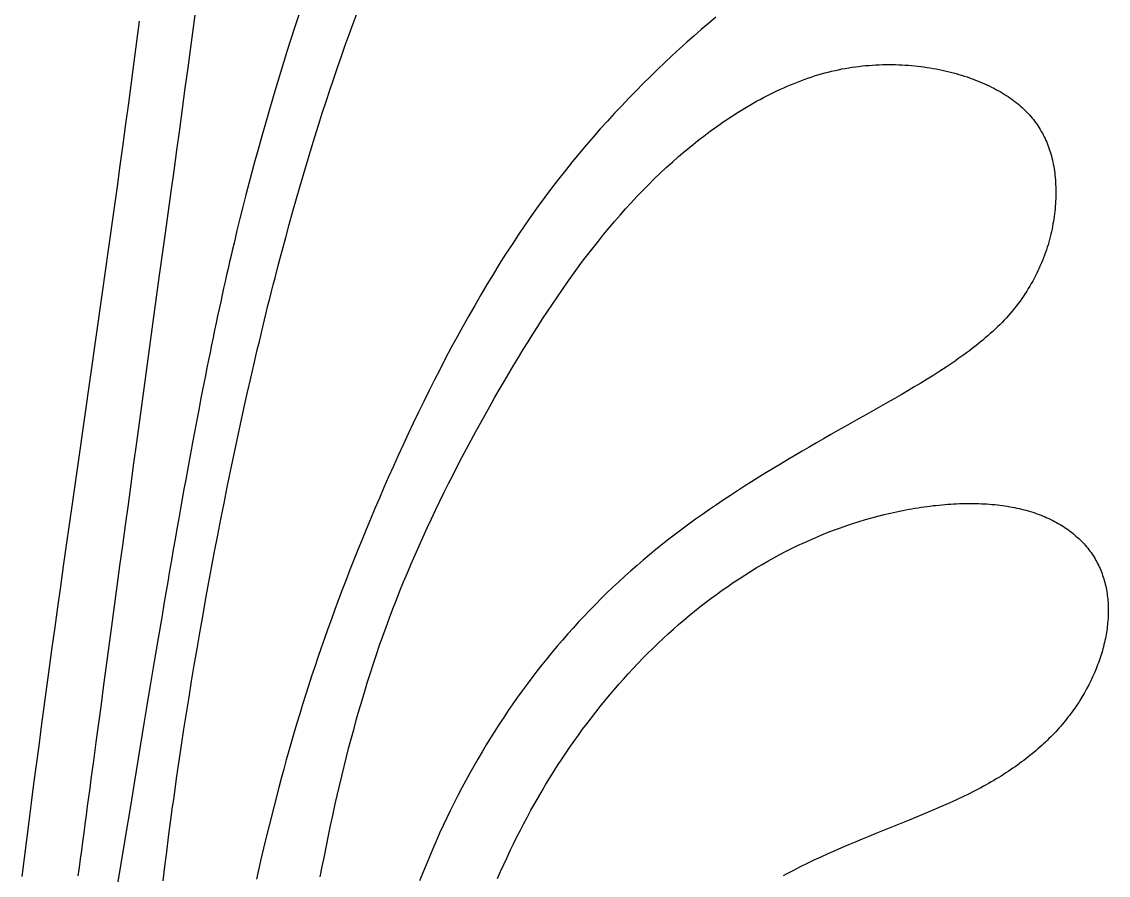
# Model space of a CAD drawing. Extents: x 0 to 279, y 0 to 212.
# Drawn here: x 192.42 to 204.12, y 129.92 to 139.11 of the extents above; entities that cross this region are included whole.
import ezdxf

# ---------------------------------------------------------------- set-up
doc = ezdxf.new("R2010")
doc.units = 0
doc.layers.add('LAYER_1', color=18, linetype='CONTINUOUS')

msp = doc.modelspace()

# ---------------------------------------------------------------- linework, layer by layer
at = {"layer": 'LAYER_1'}
for points in [[(193.031, 129.913), (193.043, 130.004), (193.056, 130.096), (193.068, 130.189), (193.081, 130.282), (193.093, 130.376), (193.106, 130.471), (193.119, 130.567), (193.132, 130.663), (193.145, 130.76), (193.158, 130.857), (193.171, 130.956), (193.184, 131.054), (193.198, 131.154), (193.225, 131.354), (193.252, 131.557), (193.28, 131.763), (193.307, 131.97), (193.336, 132.179), (193.364, 132.39), (193.393, 132.603), (193.422, 132.817), (193.451, 133.033), (193.48, 133.251), (193.51, 133.47), (193.54, 133.689), (193.57, 133.91), (193.6, 134.132), (193.63, 134.355), (193.661, 134.579), (193.722, 135.028), (193.783, 135.478), (193.845, 135.93), (193.907, 136.381), (193.969, 136.831), (194.031, 137.28), (194.062, 137.504), (194.092, 137.727), (194.123, 137.949), (194.153, 138.17), (194.183, 138.391), (194.213, 138.611), (194.242, 138.829), (194.272, 139.047), (194.3, 139.263)], [(195.433, 139.267), (195.356, 139.033), (195.281, 138.798), (195.208, 138.562), (195.136, 138.326), (195.067, 138.089), (194.999, 137.851), (194.966, 137.731), (194.933, 137.611), (194.9, 137.489), (194.868, 137.367), (194.835, 137.243), (194.803, 137.117), (194.771, 136.989), (194.739, 136.859), (194.724, 136.793), (194.708, 136.726), (194.692, 136.659), (194.676, 136.591), (194.66, 136.522), (194.644, 136.453), (194.628, 136.383), (194.612, 136.311), (194.596, 136.24), (194.58, 136.167), (194.564, 136.093), (194.548, 136.018), (194.531, 135.943), (194.515, 135.866), (194.499, 135.788), (194.482, 135.71), (194.466, 135.63), (194.449, 135.549), (194.433, 135.467), (194.416, 135.384), (194.399, 135.299), (194.382, 135.214), (194.365, 135.127), (194.348, 135.038), (194.331, 134.949), (194.313, 134.858), (194.296, 134.766), (194.278, 134.672), (194.26, 134.577), (194.242, 134.48), (194.224, 134.382), (194.206, 134.282), (194.188, 134.181), (194.169, 134.078), (194.15, 133.974), (194.131, 133.867), (194.112, 133.76), (194.093, 133.65), (194.074, 133.539), (194.054, 133.426), (194.034, 133.312), (194.014, 133.196), (193.994, 133.078), (193.974, 132.959), (193.953, 132.839), (193.933, 132.718), (193.912, 132.595), (193.891, 132.471), (193.87, 132.346), (193.849, 132.22), (193.828, 132.093), (193.806, 131.965), (193.785, 131.836), (193.763, 131.706), (193.742, 131.575), (193.72, 131.444), (193.698, 131.312), (193.676, 131.179), (193.632, 130.912), (193.588, 130.642), (193.544, 130.372), (193.455, 129.828)], [(193.946, 129.859), (193.964, 130.015), (193.984, 130.173), (194.004, 130.332), (194.025, 130.493), (194.036, 130.574), (194.047, 130.656), (194.058, 130.738), (194.069, 130.82), (194.093, 130.986), (194.117, 131.154), (194.142, 131.322), (194.168, 131.492), (194.195, 131.664), (194.223, 131.836), (194.251, 132.009), (194.28, 132.182), (194.309, 132.357), (194.339, 132.531), (194.37, 132.706), (194.402, 132.881), (194.433, 133.056), (194.466, 133.231), (194.499, 133.406), (194.532, 133.58), (194.566, 133.754), (194.601, 133.927), (194.635, 134.099), (194.67, 134.27), (194.706, 134.44), (194.741, 134.609), (194.777, 134.777), (194.814, 134.943), (194.85, 135.107), (194.887, 135.27), (194.905, 135.35), (194.924, 135.43), (194.942, 135.51), (194.961, 135.589), (194.98, 135.667), (194.998, 135.745), (195.017, 135.823), (195.036, 135.9), (195.054, 135.976), (195.073, 136.052), (195.092, 136.128), (195.111, 136.203), (195.13, 136.277), (195.149, 136.351), (195.187, 136.498), (195.225, 136.643), (195.264, 136.786), (195.302, 136.927), (195.341, 137.067), (195.38, 137.204), (195.419, 137.34), (195.459, 137.475), (195.498, 137.607), (195.538, 137.739), (195.578, 137.868), (195.618, 137.996), (195.658, 138.123), (195.699, 138.248), (195.74, 138.372), (195.781, 138.495), (195.822, 138.616), (195.864, 138.736), (195.905, 138.854), (195.947, 138.972), (195.989, 139.088), (196.032, 139.203)], [(193.685, 139.114), (193.657, 138.895), (193.629, 138.676), (193.6, 138.455), (193.57, 138.232), (193.54, 138.009), (193.51, 137.785), (193.479, 137.56), (193.448, 137.334), (193.417, 137.107), (193.353, 136.652), (193.289, 136.195), (193.159, 135.281), (193.094, 134.825), (193.029, 134.371), (192.997, 134.145), (192.965, 133.919), (192.933, 133.695), (192.902, 133.472), (192.87, 133.249), (192.839, 133.028), (192.808, 132.808), (192.778, 132.59), (192.748, 132.373), (192.718, 132.158), (192.689, 131.944), (192.661, 131.733), (192.632, 131.523), (192.605, 131.315), (192.577, 131.108), (192.55, 130.904), (192.524, 130.701), (192.498, 130.5), (192.472, 130.301), (192.447, 130.104), (192.422, 129.909)], [(199.892, 139.156), (199.815, 139.09), (199.737, 139.023), (199.659, 138.955), (199.58, 138.886), (199.502, 138.815), (199.424, 138.743), (199.346, 138.67), (199.268, 138.596), (199.19, 138.52), (199.112, 138.443), (199.035, 138.365), (198.957, 138.285), (198.88, 138.204), (198.803, 138.122), (198.726, 138.039), (198.65, 137.954), (198.574, 137.867), (198.498, 137.779), (198.423, 137.69), (198.348, 137.599), (198.274, 137.506), (198.2, 137.412), (198.126, 137.317), (198.054, 137.22), (197.982, 137.121), (197.91, 137.021), (197.839, 136.919), (197.769, 136.816), (197.7, 136.711), (197.631, 136.605), (197.563, 136.497), (197.496, 136.388), (197.429, 136.278), (197.363, 136.167), (197.298, 136.055), (197.234, 135.943), (197.171, 135.829), (197.108, 135.715), (197.046, 135.6), (196.985, 135.485), (196.925, 135.369), (196.866, 135.253), (196.807, 135.137), (196.75, 135.02), (196.693, 134.904), (196.637, 134.787), (196.582, 134.671), (196.528, 134.555), (196.475, 134.439), (196.423, 134.324), (196.372, 134.209), (196.321, 134.094), (196.272, 133.981), (196.224, 133.868), (196.176, 133.755), (196.13, 133.644), (196.085, 133.534), (196.04, 133.424), (195.997, 133.315), (195.954, 133.207), (195.913, 133.1), (195.872, 132.994), (195.832, 132.888), (195.793, 132.783), (195.755, 132.678), (195.718, 132.574), (195.681, 132.47), (195.645, 132.368), (195.61, 132.265), (195.576, 132.163), (195.542, 132.062), (195.509, 131.96), (195.477, 131.86), (195.446, 131.759), (195.415, 131.659), (195.385, 131.559), (195.355, 131.46), (195.326, 131.36), (195.297, 131.261), (195.269, 131.162), (195.242, 131.063), (195.215, 130.964), (195.189, 130.866), (195.138, 130.668), (195.088, 130.471), (195.04, 130.274), (194.994, 130.077), (194.949, 129.88)], [(195.636, 129.903), (195.657, 130.016), (195.68, 130.128), (195.702, 130.238), (195.725, 130.348), (195.747, 130.457), (195.771, 130.565), (195.794, 130.672), (195.818, 130.778), (195.843, 130.884), (195.868, 130.988), (195.893, 131.092), (195.919, 131.196), (195.945, 131.298), (195.972, 131.4), (195.999, 131.502), (196.027, 131.603), (196.056, 131.703), (196.085, 131.804), (196.115, 131.903), (196.145, 132.002), (196.177, 132.101), (196.209, 132.2), (196.241, 132.298), (196.275, 132.396), (196.309, 132.494), (196.344, 132.592), (196.38, 132.69), (196.417, 132.787), (196.455, 132.885), (196.493, 132.982), (196.533, 133.079), (196.573, 133.177), (196.614, 133.274), (196.656, 133.371), (196.699, 133.468), (196.743, 133.564), (196.787, 133.66), (196.832, 133.757), (196.877, 133.852), (196.923, 133.948), (196.97, 134.043), (197.017, 134.138), (197.065, 134.232), (197.113, 134.326), (197.161, 134.419), (197.21, 134.512), (197.26, 134.605), (197.31, 134.697), (197.36, 134.788), (197.41, 134.878), (197.461, 134.968), (197.512, 135.058), (197.563, 135.146), (197.614, 135.234), (197.666, 135.321), (197.717, 135.408), (197.769, 135.493), (197.82, 135.578), (197.872, 135.662), (197.924, 135.745), (197.977, 135.827), (198.029, 135.909), (198.082, 135.989), (198.135, 136.069), (198.188, 136.148), (198.242, 136.226), (198.296, 136.303), (198.35, 136.379), (198.405, 136.454), (198.46, 136.529), (198.516, 136.603), (198.572, 136.675), (198.629, 136.747), (198.686, 136.818), (198.744, 136.888), (198.803, 136.957), (198.862, 137.026), (198.921, 137.093), (198.982, 137.159), (199.043, 137.225), (199.105, 137.289), (199.167, 137.353), (199.231, 137.415), (199.295, 137.477), (199.36, 137.538), (199.426, 137.597), (199.492, 137.656), (199.559, 137.713), (199.627, 137.769), (199.695, 137.824), (199.73, 137.851), (199.764, 137.877), (199.799, 137.904), (199.834, 137.929), (199.869, 137.955), (199.904, 137.98), (199.939, 138.005), (199.974, 138.029), (200.01, 138.053), (200.045, 138.077), (200.081, 138.1), (200.116, 138.123), (200.152, 138.146), (200.188, 138.168), (200.224, 138.189), (200.26, 138.21), (200.296, 138.231), (200.333, 138.252), (200.369, 138.271), (200.405, 138.291), (200.442, 138.31), (200.478, 138.328), (200.515, 138.346), (200.551, 138.364), (200.588, 138.381), (200.625, 138.398), (200.661, 138.414), (200.698, 138.429), (200.735, 138.444), (200.772, 138.459), (200.808, 138.473), (200.845, 138.486), (200.882, 138.499), (200.919, 138.512), (200.956, 138.524), (200.993, 138.535), (201.03, 138.546), (201.067, 138.556), (201.103, 138.566), (201.14, 138.575), (201.177, 138.583), (201.214, 138.591), (201.251, 138.599), (201.287, 138.606), (201.324, 138.612), (201.361, 138.618), (201.397, 138.623), (201.434, 138.627), (201.47, 138.632), (201.506, 138.635), (201.543, 138.638), (201.579, 138.641), (201.615, 138.643), (201.651, 138.645), (201.686, 138.646), (201.722, 138.647), (201.757, 138.647), (201.792, 138.647), (201.828, 138.646), (201.862, 138.645), (201.897, 138.643), (201.932, 138.641), (201.966, 138.639), (202, 138.636), (202.034, 138.633), (202.068, 138.629), (202.101, 138.625), (202.134, 138.621), (202.167, 138.616), (202.2, 138.611), (202.232, 138.606), (202.264, 138.6), (202.296, 138.593), (202.328, 138.587), (202.359, 138.58), (202.39, 138.573), (202.42, 138.565), (202.451, 138.557), (202.481, 138.549), (202.51, 138.54), (202.539, 138.532), (202.568, 138.522), (202.597, 138.513), (202.625, 138.503), (202.653, 138.493), (202.68, 138.483), (202.707, 138.473), (202.734, 138.462), (202.76, 138.451), (202.785, 138.44), (202.811, 138.428), (202.836, 138.417), (202.86, 138.405), (202.884, 138.393), (202.907, 138.38), (202.93, 138.368), (202.953, 138.355), (202.975, 138.342), (202.997, 138.329), (203.018, 138.315), (203.039, 138.302), (203.059, 138.288), (203.079, 138.274), (203.098, 138.26), (203.117, 138.245), (203.136, 138.231), (203.154, 138.216), (203.171, 138.201), (203.189, 138.185), (203.206, 138.17), (203.222, 138.154), (203.238, 138.138), (203.253, 138.122), (203.269, 138.105), (203.283, 138.088), (203.298, 138.071), (203.311, 138.054), (203.325, 138.037), (203.338, 138.019), (203.351, 138.002), (203.363, 137.983), (203.375, 137.965), (203.386, 137.947), (203.397, 137.928), (203.408, 137.909), (203.418, 137.89), (203.428, 137.87), (203.438, 137.851), (203.447, 137.831), (203.455, 137.811), (203.464, 137.79), (203.472, 137.769), (203.479, 137.749), (203.486, 137.727), (203.493, 137.706), (203.5, 137.685), (203.506, 137.663), (203.511, 137.641), (203.517, 137.618), (203.522, 137.596), (203.526, 137.573), (203.53, 137.55), (203.534, 137.527), (203.538, 137.503), (203.541, 137.479), (203.544, 137.455), (203.546, 137.431), (203.548, 137.406), (203.55, 137.381), (203.551, 137.356), (203.552, 137.331), (203.553, 137.306), (203.553, 137.28), (203.553, 137.254), (203.553, 137.228), (203.552, 137.202), (203.551, 137.175), (203.549, 137.149), (203.547, 137.122), (203.545, 137.095), (203.542, 137.068), (203.539, 137.041), (203.536, 137.013), (203.532, 136.986), (203.527, 136.959), (203.522, 136.931), (203.517, 136.903), (203.512, 136.875), (203.505, 136.848), (203.499, 136.82), (203.492, 136.792), (203.485, 136.764), (203.477, 136.736), (203.469, 136.708), (203.46, 136.68), (203.451, 136.651), (203.441, 136.623), (203.431, 136.595), (203.421, 136.567), (203.41, 136.539), (203.398, 136.511), (203.386, 136.483), (203.374, 136.455), (203.361, 136.427), (203.348, 136.4), (203.334, 136.372), (203.319, 136.344), (203.305, 136.317), (203.289, 136.289), (203.274, 136.262), (203.257, 136.235), (203.24, 136.208), (203.223, 136.181), (203.205, 136.154), (203.187, 136.128), (203.168, 136.101), (203.148, 136.075), (203.128, 136.049), (203.108, 136.023), (203.087, 135.997), (203.065, 135.972), (203.043, 135.946), (203.021, 135.921), (202.997, 135.897), (202.974, 135.872), (202.949, 135.847), (202.925, 135.823), (202.9, 135.799), (202.874, 135.775), (202.848, 135.751), (202.821, 135.728), (202.794, 135.704), (202.767, 135.681), (202.739, 135.658), (202.71, 135.635), (202.681, 135.612), (202.652, 135.59), (202.623, 135.567), (202.592, 135.545), (202.562, 135.522), (202.531, 135.5), (202.5, 135.478), (202.469, 135.456), (202.437, 135.434), (202.372, 135.391), (202.306, 135.347), (202.239, 135.304), (202.17, 135.262), (202.101, 135.219), (202.03, 135.177), (201.959, 135.135), (201.887, 135.092), (201.813, 135.05), (201.74, 135.008), (201.665, 134.966), (201.59, 134.923), (201.514, 134.881), (201.438, 134.838), (201.362, 134.795), (201.285, 134.752), (201.208, 134.708), (201.131, 134.664), (201.053, 134.62), (200.976, 134.575), (200.898, 134.53), (200.821, 134.485), (200.743, 134.439), (200.665, 134.393), (200.588, 134.347), (200.51, 134.3), (200.433, 134.252), (200.356, 134.205), (200.279, 134.156), (200.202, 134.108), (200.126, 134.058), (200.05, 134.009), (199.974, 133.958), (199.899, 133.908), (199.824, 133.857), (199.75, 133.805), (199.676, 133.753), (199.603, 133.7), (199.531, 133.646), (199.459, 133.592), (199.388, 133.538), (199.318, 133.483), (199.248, 133.427), (199.18, 133.371), (199.112, 133.314), (199.045, 133.256), (198.978, 133.198), (198.913, 133.139), (198.848, 133.08), (198.784, 133.02), (198.721, 132.959), (198.658, 132.898), (198.597, 132.836), (198.536, 132.773), (198.476, 132.71), (198.416, 132.647), (198.358, 132.582), (198.3, 132.518), (198.242, 132.452), (198.186, 132.386), (198.13, 132.319), (198.075, 132.252), (198.021, 132.184), (197.967, 132.116), (197.914, 132.047), (197.862, 131.977), (197.81, 131.907), (197.76, 131.836), (197.709, 131.765), (197.66, 131.693), (197.611, 131.62), (197.563, 131.547), (197.515, 131.473), (197.468, 131.399), (197.422, 131.324), (197.377, 131.248), (197.332, 131.172), (197.288, 131.095), (197.244, 131.018), (197.201, 130.94), (197.159, 130.861), (197.118, 130.781), (197.077, 130.701), (197.037, 130.62), (196.997, 130.538), (196.958, 130.456), (196.92, 130.373), (196.883, 130.289), (196.846, 130.205), (196.81, 130.12), (196.774, 130.034), (196.74, 129.947), (196.705, 129.86)], [(197.544, 129.886), (197.577, 129.962), (197.611, 130.037), (197.646, 130.112), (197.681, 130.186), (197.717, 130.26), (197.753, 130.333), (197.79, 130.406), (197.828, 130.478), (197.866, 130.55), (197.904, 130.621), (197.944, 130.692), (197.983, 130.762), (198.024, 130.831), (198.065, 130.9), (198.106, 130.968), (198.149, 131.036), (198.191, 131.103), (198.235, 131.169), (198.279, 131.235), (198.323, 131.3), (198.368, 131.365), (198.414, 131.429), (198.46, 131.492), (198.507, 131.555), (198.554, 131.617), (198.602, 131.678), (198.65, 131.739), (198.699, 131.799), (198.748, 131.859), (198.798, 131.918), (198.849, 131.976), (198.899, 132.033), (198.951, 132.09), (199.003, 132.146), (199.055, 132.201), (199.108, 132.256), (199.162, 132.31), (199.216, 132.363), (199.27, 132.416), (199.325, 132.468), (199.381, 132.519), (199.437, 132.569), (199.493, 132.619), (199.55, 132.668), (199.607, 132.716), (199.665, 132.763), (199.723, 132.81), (199.782, 132.855), (199.841, 132.9), (199.9, 132.944), (199.96, 132.988), (200.021, 133.03), (200.081, 133.072), (200.143, 133.112), (200.204, 133.152), (200.266, 133.191), (200.328, 133.229), (200.391, 133.266), (200.454, 133.303), (200.517, 133.338), (200.581, 133.372), (200.645, 133.406), (200.709, 133.438), (200.774, 133.469), (200.839, 133.5), (200.904, 133.529), (200.97, 133.558), (201.036, 133.585), (201.102, 133.612), (201.169, 133.637), (201.235, 133.662), (201.302, 133.685), (201.369, 133.707), (201.437, 133.729), (201.504, 133.749), (201.571, 133.768), (201.638, 133.786), (201.705, 133.803), (201.772, 133.819), (201.805, 133.826), (201.839, 133.833), (201.872, 133.84), (201.905, 133.847), (201.938, 133.854), (201.971, 133.86), (202.004, 133.866), (202.037, 133.871), (202.07, 133.876), (202.103, 133.881), (202.135, 133.886), (202.168, 133.891), (202.2, 133.895), (202.232, 133.899), (202.264, 133.902), (202.296, 133.906), (202.328, 133.909), (202.359, 133.911), (202.391, 133.914), (202.422, 133.916), (202.453, 133.918), (202.484, 133.919), (202.515, 133.921), (202.546, 133.922), (202.576, 133.922), (202.606, 133.923), (202.636, 133.923), (202.666, 133.923), (202.696, 133.922), (202.725, 133.921), (202.754, 133.92), (202.783, 133.919), (202.812, 133.917), (202.84, 133.915), (202.868, 133.913), (202.896, 133.91), (202.924, 133.907), (202.951, 133.904), (202.978, 133.901), (203.005, 133.897), (203.031, 133.893), (203.058, 133.888), (203.084, 133.884), (203.109, 133.878), (203.135, 133.873), (203.16, 133.867), (203.184, 133.862), (203.209, 133.855), (203.233, 133.849), (203.257, 133.842), (203.281, 133.835), (203.304, 133.828), (203.327, 133.82), (203.349, 133.812), (203.372, 133.804), (203.394, 133.795), (203.416, 133.787), (203.437, 133.778), (203.458, 133.768), (203.479, 133.759), (203.5, 133.749), (203.52, 133.739), (203.54, 133.729), (203.559, 133.718), (203.579, 133.707), (203.598, 133.696), (203.616, 133.685), (203.635, 133.673), (203.653, 133.661), (203.67, 133.649), (203.688, 133.637), (203.705, 133.625), (203.721, 133.612), (203.738, 133.599), (203.754, 133.586), (203.769, 133.572), (203.785, 133.558), (203.8, 133.544), (203.815, 133.53), (203.829, 133.516), (203.843, 133.501), (203.857, 133.487), (203.87, 133.472), (203.883, 133.456), (203.896, 133.441), (203.908, 133.425), (203.92, 133.41), (203.932, 133.394), (203.943, 133.377), (203.954, 133.361), (203.964, 133.344), (203.975, 133.327), (203.985, 133.31), (203.994, 133.293), (204.003, 133.276), (204.012, 133.258), (204.021, 133.241), (204.029, 133.223), (204.036, 133.205), (204.044, 133.186), (204.051, 133.168), (204.057, 133.149), (204.064, 133.13), (204.07, 133.112), (204.075, 133.092), (204.08, 133.073), (204.085, 133.054), (204.09, 133.034), (204.094, 133.015), (204.098, 132.995), (204.101, 132.975), (204.104, 132.955), (204.107, 132.935), (204.11, 132.914), (204.112, 132.894), (204.114, 132.873), (204.115, 132.853), (204.116, 132.832), (204.117, 132.811), (204.117, 132.79), (204.118, 132.769), (204.117, 132.748), (204.117, 132.727), (204.116, 132.706), (204.115, 132.684), (204.113, 132.663), (204.111, 132.641), (204.109, 132.62), (204.107, 132.598), (204.104, 132.577), (204.101, 132.555), (204.098, 132.533), (204.094, 132.512), (204.09, 132.49), (204.086, 132.468), (204.081, 132.446), (204.076, 132.425), (204.071, 132.403), (204.066, 132.381), (204.06, 132.359), (204.054, 132.337), (204.047, 132.315), (204.041, 132.293), (204.034, 132.272), (204.027, 132.25), (204.019, 132.228), (204.011, 132.206), (204.003, 132.184), (203.995, 132.163), (203.986, 132.141), (203.968, 132.098), (203.949, 132.055), (203.929, 132.012), (203.908, 131.969), (203.885, 131.927), (203.862, 131.885), (203.838, 131.844), (203.812, 131.802), (203.799, 131.782), (203.786, 131.761), (203.772, 131.741), (203.758, 131.721), (203.744, 131.701), (203.73, 131.681), (203.715, 131.661), (203.7, 131.641), (203.684, 131.621), (203.669, 131.601), (203.653, 131.582), (203.637, 131.562), (203.621, 131.543), (203.604, 131.523), (203.587, 131.504), (203.57, 131.485), (203.552, 131.466), (203.534, 131.447), (203.516, 131.428), (203.498, 131.409), (203.479, 131.391), (203.46, 131.372), (203.441, 131.354), (203.421, 131.335), (203.401, 131.317), (203.381, 131.299), (203.36, 131.281), (203.34, 131.263), (203.319, 131.245), (203.297, 131.227), (203.275, 131.21), (203.253, 131.192), (203.231, 131.174), (203.208, 131.157), (203.185, 131.14), (203.162, 131.123), (203.139, 131.106), (203.115, 131.089), (203.09, 131.072), (203.066, 131.055), (203.041, 131.038), (203.016, 131.022), (202.99, 131.005), (202.964, 130.989), (202.938, 130.973), (202.912, 130.957), (202.885, 130.941), (202.858, 130.925), (202.83, 130.909), (202.803, 130.893), (202.774, 130.878), (202.746, 130.862), (202.717, 130.847), (202.688, 130.832), (202.658, 130.817), (202.629, 130.802), (202.598, 130.787), (202.568, 130.772), (202.537, 130.757), (202.506, 130.742), (202.475, 130.728), (202.443, 130.713), (202.411, 130.699), (202.379, 130.685), (202.313, 130.656), (202.247, 130.627), (202.18, 130.599), (202.112, 130.571), (202.043, 130.542), (201.973, 130.514), (201.903, 130.485), (201.832, 130.457), (201.76, 130.428), (201.688, 130.399), (201.615, 130.369), (201.542, 130.339), (201.469, 130.309), (201.395, 130.278), (201.321, 130.247), (201.247, 130.215), (201.173, 130.183), (201.099, 130.15), (201.025, 130.116), (200.95, 130.082), (200.877, 130.046), (200.803, 130.01), (200.729, 129.973), (200.656, 129.935), (200.62, 129.915)]]:
    msp.add_lwpolyline(points, dxfattribs=at)

doc.saveas('drawing.dxf')
